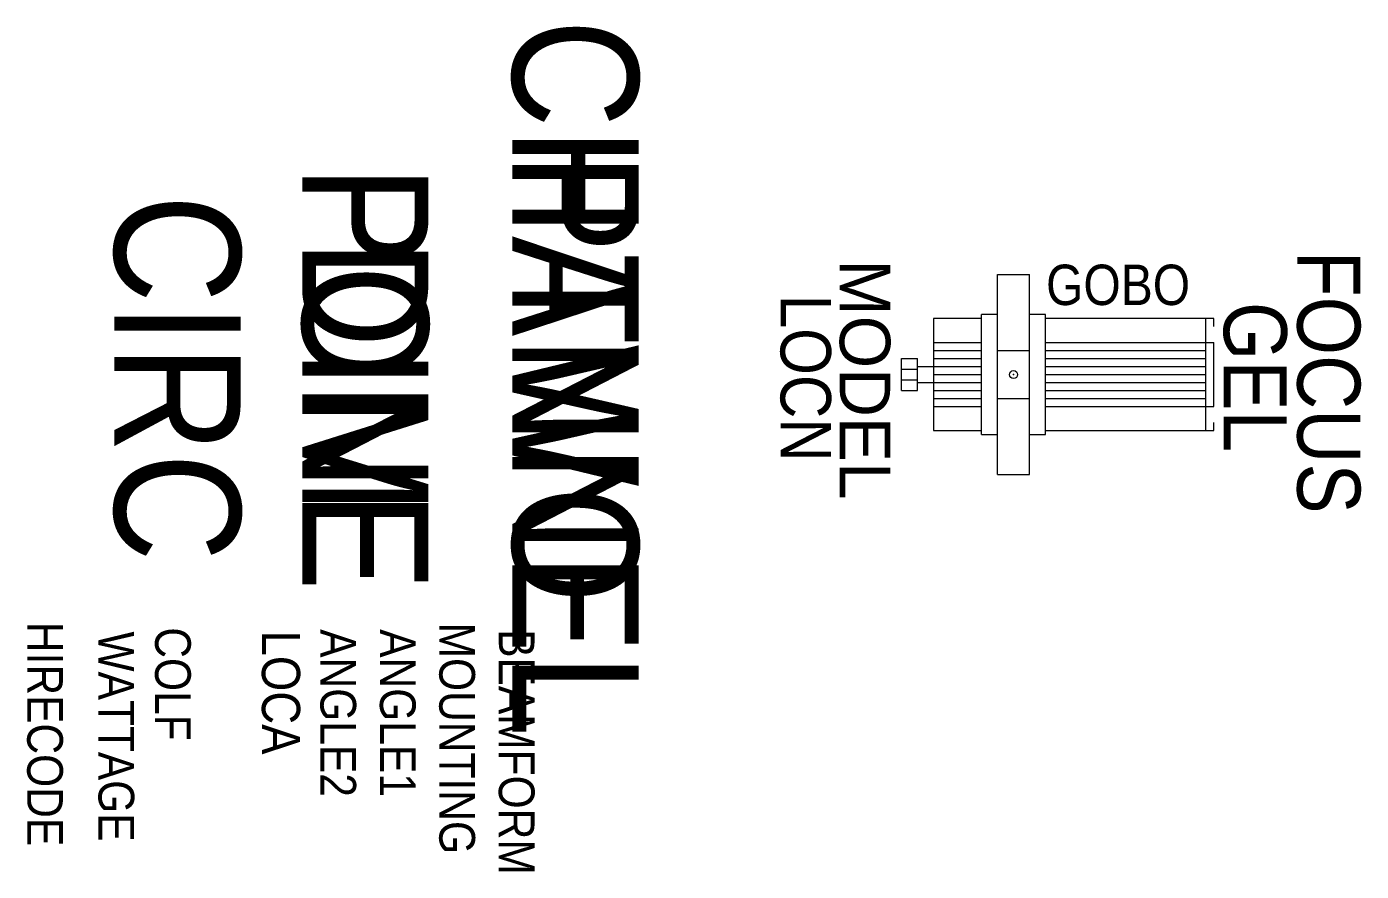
# Model space of a CAD drawing. Extents: x -1698 to -640, y -1159 to -490.
import ezdxf
from ezdxf.enums import TextEntityAlignment as Align

# ---------------------------------------------------------------- set-up
doc = ezdxf.new("R2010")
doc.units = 0
doc.header["$MEASUREMENT"] = 0
doc.layers.get('0').update_dxf_attribs({"linetype": 'CONTINUOUS'})
for name, color, linetype in [('CHANNEL', 3, 'CONTINUOUS'), ('CIRC', 6, 'CONTINUOUS'), ('DIMMER', 4, 'CONTINUOUS'), ('FOCUS', 2, 'CONTINUOUS'), ('GEL', 1, 'CONTINUOUS'), ('LANTERNS', 4, 'CONTINUOUS'), ('LOCATION', 7, 'CONTINUOUS'), ('MODEL', 6, 'CONTINUOUS'), ('PATCH', 5, 'CONTINUOUS'), ('PATCH2', 5, 'CONTINUOUS')]:
    doc.layers.add(name, color=color, linetype=linetype)

msp = doc.modelspace()

# ---------------------------------------------------------------- linework, layer by layer
for p, q in [((-928.2, -686.3), (-902.8, -686.3)), ((-928.2, -845), (-928.2, -686.3)), ((-902.8, -845), (-902.8, -686.3)), ((-928.2, -718), (-940.9, -718)), ((-940.9, -813.3), (-940.9, -718)), ((-890.1, -718), (-902.8, -718)), ((-890.1, -813.3), (-890.1, -718)), ((-756.7, -721.2), (-890.1, -721.2)), ((-763.1, -810.1), (-763.1, -721.2)), ((-756.7, -727.6), (-756.7, -721.2)), ((-979, -740.3), (-940.9, -740.3)), ((-890.1, -740.3), (-756.7, -740.3)), ((-756.7, -791.1), (-756.7, -740.3)), ((-979, -746.6), (-940.9, -746.6)), ((-928.2, -746.6), (-902.8, -746.6)), ((-890.1, -746.6), (-763.1, -746.6)), ((-1004.4, -753), (-991.7, -753)), ((-1004.4, -778.4), (-1004.4, -753)), ((-1004.4, -761.4), (-991.7, -761.4)), ((-991.7, -778.4), (-991.7, -753)), ((-991.7, -759.3), (-979, -759.3)), ((-979, -753), (-940.9, -753)), ((-979, -759.3), (-940.9, -759.3)), ((-890.1, -753), (-763.1, -753)), ((-890.1, -759.3), (-763.1, -759.3)), ((-1004.4, -769.9), (-991.7, -769.9)), ((-991.7, -772), (-979, -772)), ((-979, -765.7), (-940.9, -765.7)), ((-979, -772), (-940.9, -772)), ((-890.1, -765.7), (-763.1, -765.7)), ((-890.1, -772), (-763.1, -772)), ((-1004.4, -778.4), (-991.7, -778.4)), ((-979, -778.4), (-940.9, -778.4)), ((-890.1, -778.4), (-763.1, -778.4)), ((-979, -784.7), (-940.9, -784.7)), ((-979, -791.1), (-940.9, -791.1)), ((-928.2, -784.7), (-902.8, -784.7)), ((-890.1, -784.7), (-763.1, -784.7)), ((-890.1, -791.1), (-756.7, -791.1)), ((-756.7, -810.1), (-756.7, -803.8)), ((-940.9, -813.3), (-928.2, -813.3)), ((-902.8, -813.3), (-890.1, -813.3)), ((-890.1, -810.1), (-756.7, -810.1)), ((-928.2, -845), (-902.8, -845))]:
    msp.add_line(p, q)
msp.add_lwpolyline([(-940.9, -721.2), (-979, -721.2), (-979, -810.1), (-940.9, -810.1)])
msp.add_circle((-915.5, -765.7), 3.17)
msp.add_point((-915.5, -765.7))

# ---------------------------------------------------------------- texts
at = {"layer": 'CHANNEL', "width": 0.89}
msp.add_attdef('CHANNEL', text='', height=100, rotation=270, dxfattribs=at).set_placement((-1312.9, -768.4), align=Align.CENTER)
at = {"layer": 'CIRC', "width": 0.89}
msp.add_attdef('CIRC', text='', height=100, rotation=270, dxfattribs=at).set_placement((-1628.5, -768.4), align=Align.CENTER)
at = {"layer": 'DIMMER', "width": 0.89}
msp.add_attdef('DIM', text='', height=100, rotation=270, dxfattribs=at).set_placement((-1479.6, -767.5), align=Align.CENTER)
at = {"layer": 'FOCUS', "color": 30, "width": 0.89}
msp.add_attdef('FOCUS', text='', height=50, rotation=270, dxfattribs=at).set_placement((-690.5, -771.7), align=Align.CENTER)
at = {"layer": 'GEL', "width": 0.89}
msp.add_attdef('GOBO', text='', height=32, dxfattribs=at).set_placement((-832.6, -710.6), align=Align.CENTER)
msp.add_attdef('GEL', text='', height=50, rotation=270, dxfattribs=at).set_placement((-748.8, -767.7), align=Align.CENTER)
at = {"layer": 'LANTERNS', "color": 0, "width": 0.89, "flags": 1}
for tag, p, s, height in [('HIRECODE', (-1697.7, -961.7), '', 28.3), ('WATTAGE', (-1641.2, -969.3, 0), '75', 28.3), ('COLF', (-1596.3, -966), 'N', 28.3), ('LOCA', (-1511.6, -968.6), '', 30.3), ('ANGLE2', (-1465.2, -967.5), '30', 28.3), ('ANGLE1', (-1418, -967.5), '16', 28.3), ('MOUNTING', (-1370.9, -962.3), 'STANDARD HOOK CLAMP', 28.305), ('BEAMFORM', (-1323.7, -967.5), 'C', 28.3)]:
    msp.add_attdef(tag, p, s, height=height, rotation=270, dxfattribs=at)
at = {"layer": 'LOCATION', "width": 0.89}
msp.add_attdef('LOCN', text='', height=40, rotation=270, dxfattribs=at).set_placement((-1100.3, -768.6), align=Align.CENTER)
at = {"layer": 'MODEL'}
msp.add_attdef('MODEL', text='Alt Mic El', height=40, rotation=270, dxfattribs=at).set_placement((-1053.3, -769.6), align=Align.CENTER)
at = {"layer": 'PATCH', "width": 0.89}
msp.add_attdef('PONE', text='', height=100, rotation=270, dxfattribs=at).set_placement((-1479.6, -768.4), align=Align.CENTER)
at = {"layer": 'PATCH2', "width": 0.89}
msp.add_attdef('PTWO', text='', height=100, rotation=270, dxfattribs=at).set_placement((-1312.9, -768.4), align=Align.CENTER)

doc.saveas('drawing.dxf')
